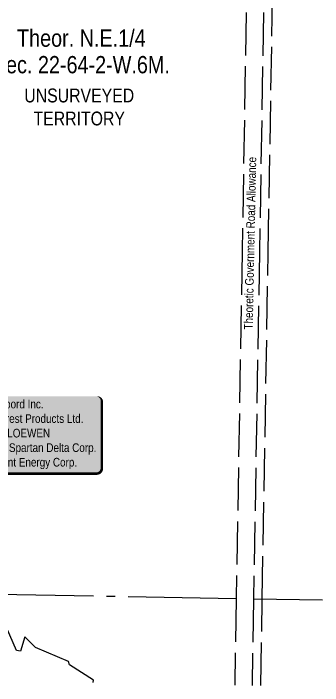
# Model space of a CAD drawing. Extents: x 405326 to 424052, y 6044755 to 6062236.
# Drawn here: x 422012 to 422369, y 6045550 to 6046328 of the extents above; entities that cross this region are included whole.
import ezdxf
from ezdxf.enums import TextEntityAlignment as Align

# ---------------------------------------------------------------- set-up
doc = ezdxf.new("R2010")
doc.units = 0
doc.header["$LTSCALE"] = 5
doc.linetypes.add('foc-QUARTERLINE', pattern=[33, 25, -3, 2, -3])
doc.linetypes.add('foc-UNSURVEYED', pattern=[12.5, 10, -2.5])
for name, color, linetype in [('AS-SURFACE IMPACT', 7, 'Continuous'), ('C-SYMBOL', 7, 'Continuous'), ('L-ROAD-T', 7, 'Continuous'), ('L-SECQ', 8, 'foc-QUARTERLINE'), ('L-UNS-T', 3, 'Continuous'), ('L-USEC', 7, 'foc-UNSURVEYED'), ('T-CREEK', 160, 'Continuous')]:
    doc.layers.add(name, color=color, linetype=linetype)
doc.styles.add('175L', font='ARIALN.TTF', dxfattribs={"height": 20})
doc.styles.add('80', font='ARIALN.TTF', dxfattribs={"height": 10})
doc.styles.add('80L', font='ARIALN.TTF', dxfattribs={"height": 10})
doc.styles.add('foc-LtypeFont', font='ARIALN.TTF', dxfattribs={"height": 7.35})
doc.linetypes.add('foc-TOPO-flowdirection-NOLINE', pattern='A,0,[">",foc-LtypeFont,S=0.3,R=0,X=0,Y=-0.945],-20,[">",foc-LtypeFont,S=0.3,R=0,X=0,Y=-0.945],0', length=20)

# ---------------------------------------------------------------- blocks, each defined once
blk = doc.blocks.new('*U603')
h = blk.add_hatch(color=255)
edge = h.paths.add_edge_path()
edge.add_line((-129, -45.5), (129, -45.5))
edge.add_arc((129, -39.5), 6, 270, 360)
edge.add_line((135, -39.5), (135, 38))
edge.add_arc((129, 38), 6, 0, 90)
edge.add_line((129, 44), (-129, 44))
edge.add_arc((-129, 38), 6, 90, 180)
edge.add_line((-135, 38), (-135, -39.5))
edge.add_arc((-129, -39.5), 6, 180, 270)
at = {"color": 44, "flags": 128}
blk.add_lwpolyline([(-129, -45.5, 3, 3, 0), (129, -45.5, 3, 3, 0.414214), (135, -39.5, 3, 3, 0), (135, 38, 3, 0, 0.414214), (129, 44, 0, 0, 0), (-129, 44, 0, 0, 0.414214), (-135, 38, 0, 0, 0), (-135, -39.5, 0, 3, 0.414214)], format="xyseb", close=True, dxfattribs=at)
at = {"color": 44, "style": '80'}
blk.add_attdef('ENTER_TEXT_001', (-35.99, -5), '', height=10, dxfattribs=at)

msp = doc.modelspace()

# ---------------------------------------------------------------- linework, layer by layer
at = {"layer": 'L-SECQ'}
for p, q in [((422269.508, 6045650.377), (421500.237, 6045664.038)), ((422369.447, 6045648.617), (422289.613, 6045650.035))]:
    msp.add_line(p, q, dxfattribs=at)
at = {"layer": 'L-USEC'}
for p, q in [((422283.21, 6046454.316), (422276.36, 6046052.348)), ((422303.314, 6046453.958), (422296.465, 6046052.005)), ((422306.516, 6046051.812), (422313.367, 6046453.779)), ((422276.36, 6046052.348), (422269.508, 6045650.377)), ((422296.465, 6046052.005), (422289.613, 6045650.035)), ((422299.664, 6045649.842), (422306.516, 6046051.812)), ((422269.508, 6045650.377), (422267.805, 6045550.438)), ((422289.613, 6045650.035), (422287.91, 6045550.081)), ((422297.961, 6045549.903), (422299.664, 6045649.842))]:
    msp.add_line(p, q, dxfattribs=at)
at = {"layer": 'T-CREEK', "linetype": 'foc-TOPO-flowdirection-NOLINE', "flags": 128}
msp.add_lwpolyline([(422103.964, 6045553.347), (422104.336, 6045555.986), (422076.78, 6045574.067), (422075.465, 6045577.881), (422037.357, 6045593.812), (422024.997, 6045606.236), (422019.948, 6045589.84), (422015.253, 6045590.357), (421995.476, 6045634.915), (421983.655, 6045618.171), (421976.611, 6045614.099), (421968.373, 6045595.617), (421958.826, 6045602.486), (421943.951, 6045600.944), (421942.824, 6045623.029), (421935.339, 6045623.033), (421925.638, 6045605.799), (421912.991, 6045598.183), (421889.83, 6045576.264), (421872.972, 6045589.373), (421853.478, 6045585.406), (421835.777, 6045611.626), (421829.29, 6045609.792), (421813.757, 6045593.57), (421809.509, 6045577.25), (421783.115, 6045553.556), (421757.48, 6045567.663), (421750.193, 6045559.628)], dxfattribs=at)
at = {"layer": 'T-CREEK', "flags": 128}
msp.add_lwpolyline([(422103.964, 6045553.347), (422104.336, 6045555.986), (422076.78, 6045574.067), (422075.465, 6045577.881), (422037.357, 6045593.812), (422024.997, 6045606.236), (422019.948, 6045589.84), (422015.253, 6045590.357), (421995.476, 6045634.915)], dxfattribs=at)

# ---------------------------------------------------------------- block references
at = {"layer": 'AS-SURFACE IMPACT', "color": 1}
ref = msp.add_blockref('*U603', (421979.073, 6045840.795), dxfattribs=dict(at, xscale=0.999551, yscale=0.999551, zscale=0.999551))
ref.add_attrib('ENTER_TEXT_001', 'DTLG150003 Norbord Inc.', (421911.665, 6045870.851), dxfattribs={"layer": '0', "color": 44, "height": 9.99551, "style": '80'})
ref.add_attrib('ENTER_TEXT_002', 'FMA9900037 Canadian Forest Products Ltd.', (421865.458, 6045854.014), dxfattribs={"layer": '0', "color": 44, "height": 9.99551, "style": '80'})
ref.add_attrib('ENTER_TEXT_003', 'TPA 1281 TOMMY LOEWEN', (421904.639, 6045837.178), dxfattribs={"layer": '0', "color": 44, "height": 9.99551, "style": '80'})
ref.add_attrib('ENTER_TEXT_004', 'RTF 221662, 221674, 234889 Spartan Delta Corp.', (421850.533, 6045820.341), dxfattribs={"layer": '0', "color": 44, "height": 9.99551, "style": '80'})
ref.add_attrib('ENTER_TEXT_005', 'RTF 235492 Crescent Point Energy Corp.', (421872.835, 6045803.505), dxfattribs={"layer": '0', "color": 44, "height": 9.99551, "style": '80'})

# ---------------------------------------------------------------- texts
at = {"layer": 'C-SYMBOL', "color": 3, "style": '175L'}
for s, p in [('Theor. N.E.1/4', (422090.308, 6046283.512)), ('Sec. 22-64-2-W.6M.', (422090.308, 6046252.764))]:
    msp.add_text(s, height=19.99102, dxfattribs=at).set_placement(p, align=Align.BOTTOM_CENTER)
at = {"layer": 'L-ROAD-T', "style": '80L'}
msp.add_text('Theoretic Government Road Allowance', height=9.99551, rotation=88.813918, dxfattribs=at).set_placement((422285.688, 6046062.062), align=Align.MIDDLE_CENTER)
at = {"layer": 'L-UNS-T', "color": 3, "insert": (422087.854, 6046219.644), "char_height": 15.99282, "attachment_point": 5, "style": '80L'}
msp.add_mtext_dynamic_manual_height_columns('UNSURVEYED TERRITORY', width=126.35699, gutter_width=47.479, heights=[0], dxfattribs=at)

doc.saveas('drawing.dxf')
